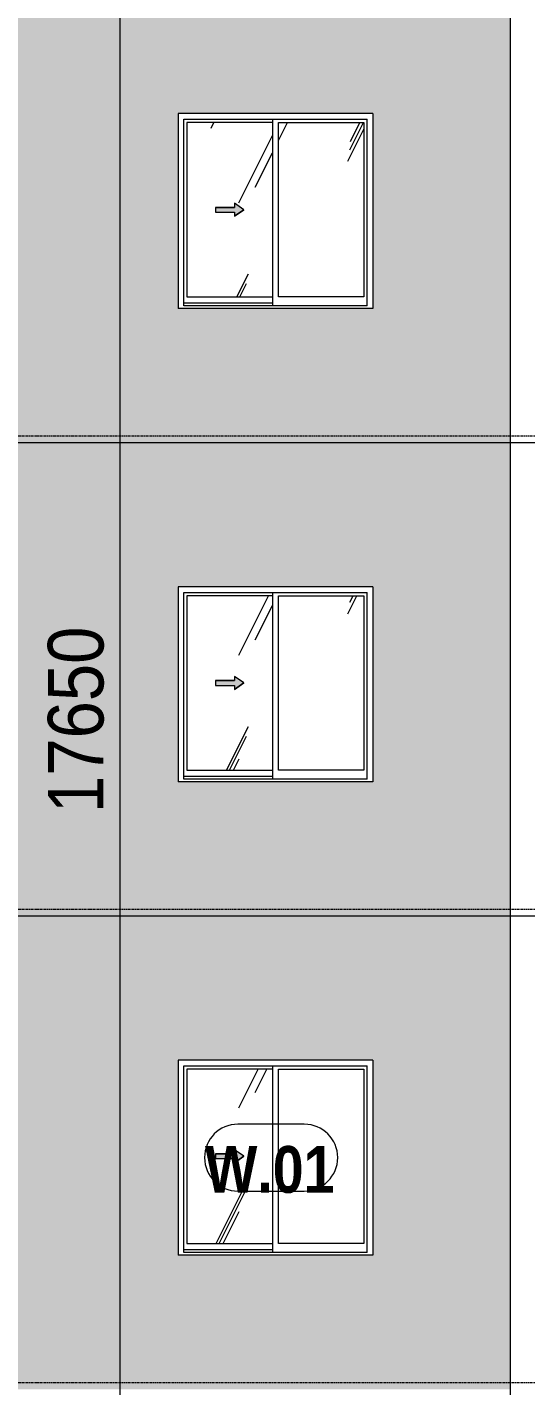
# Model space of a CAD drawing. Header units: millimetres. Extents: x -134153 to 99383, y -5233 to 35400.
# Drawn here: x -75938 to -72352, y 15775 to 25535 of the extents above; entities that cross this region are included whole.
import ezdxf

# ---------------------------------------------------------------- set-up
doc = ezdxf.new("R2010")
doc.units = ezdxf.units.MM
doc.linetypes.add('1 NÉT CALL OUT', pattern=[6, 3, -3])
doc.linetypes.add('Centre', pattern=[31.75, 6.35, -4.7625, 15.875, -4.7625])
for name, color, linetype, lineweight in [('A-ANNO-DIMS', 211, 'Continuous', 9), ('A-ANNO-DIMS-160', 211, 'Continuous', 9), ('A-DETL-GENF', 92, 'Continuous', 9), ('A-DETL-GENF-1', 92, '1 NÉT CALL OUT', 9), ('A-FLOR-LEVL-2', 51, 'Centre', 9), ('A-GLAZ', 151, 'Continuous', 9), ('A-GLAZ-3', 7, '1 NÉT CALL OUT', 9), ('A-GLAZ-IDEN', 152, 'Continuous', 9), ('A-WALL', 113, 'Continuous', 9), ('A-WALL-PATT-2', 111, 'Continuous', 5)]:
    doc.layers.add(name, color=color, linetype=linetype, lineweight=lineweight)
doc.styles.add('Arial_B_1', font='arialbd_0.ttf', dxfattribs={"width": 0.85, "height": 336})
doc.styles.add('UTM Avo', font='UTM Avo.ttf', dxfattribs={"width": 0.9, "height": 400})
doc.dimstyles.new('1_Dim_chi_tiet_2_5', dxfattribs={"dimscale": 304.8, "dimtxt": 399.720379, "dimasz": 0.629921, "dimexe": 0.524934, "dimexo": 0.0625, "dimgap": 0.052493, "dimtad": 1, "dimdec": 0, "dimrnd": 5, "dimzin": 0, "dimdsep": 46, "dimtxsty": 'UTM Avo', "dimblk1": 'OBLIQUE', "dimblk2": 'OBLIQUE', "dimsah": 1, "dimcen": 0.09, "dimdle": 0.524934, "dimazin": 0, "dimtfac": 1, "dimtdec": 4, "dimtix": 1, "dimtmove": 0, "dimatfit": 3, "dimfxl": 1.049869, "dimfxlon": 1, "dimtvp": 1, "dimtolj": 1, "dimtzin": 0, "dimarcsym": 2})
pattern_1 = [(63.435, (-79954.8, 1311.3), (-0.002, 1625.6), [567.96, -3066.99]), (63.435, (-81580.4, 1311.3), (-0.002, 1625.6), [567.96, -3066.99]), (63.435, (-79176.65, 1625.35), (-0.002, 1625.6), [567.96, -3066.99]), (63.435, (-80802.25, 1625.35), (-0.002, 1625.6), [567.96, -3066.99]), (63.435, (-79294.4, 1514.5), (-0.002, 1625.6), [567.96, -3066.99]), (63.435, (-80920, 1514.5), (-0.002, 1625.6), [567.96, -3066.99]), (63.435, (-79414.5, 2149.4), (-0.002, 1625.6), [276.055, -3358.9]), (63.435, (-81040.1, 2149.4), (-0.002, 1625.6), [276.055, -3358.9]), (63.435, (-79493, 2051.15), (-0.002, 1625.6), [567.96, -3066.99]), (63.435, (-81118.6, 2051.15), (-0.002, 1625.6), [567.96, -3066.99]), (63.435, (-79479.15, 2121.7), (-0.002, 1625.6), [567.96, -3066.99]), (63.435, (-81104.76, 2121.7), (-0.002, 1625.6), [567.96, -3066.99]), (63.435, (-80135, 1812.2), (-0.002, 1625.6), [567.96, -3066.99]), (63.435, (-81760.6, 1812.2), (-0.002, 1625.6), [567.96, -3066.99]), (63.435, (-80121.15, 1895.35), (-0.002, 1625.6), [567.96, -3066.99]), (63.435, (-81746.75, 1895.35), (-0.002, 1625.6), [567.96, -3066.99]), (63.435, (-80117.4, 1955.3), (-0.002, 1625.6), [567.96, -3066.99]), (63.435, (-81743, 1955.3), (-0.002, 1625.6), [567.96, -3066.99])]

# ---------------------------------------------------------------- blocks, each defined once
blk = doc.blocks.new('1_FAMILY RVT - W01-WxH 1400x1400xmm-V112-TKCS_MẶT ĐỨNG HƯỚNG BẮC')
at = {"layer": 'A-DETL-GENF-1'}
blk.add_hatch(color=256, dxfattribs=at).paths.add_polyline_path([(-74448.1, 17376.5), (-74380.3, 17423.9), (-74448.1, 17471.4), (-74448.1, 17440.9), (-74583.5, 17440.9), (-74583.5, 17407), (-74448.1, 17407)])
at = {"layer": 'A-GLAZ'}
h = blk.add_hatch(dxfattribs=at)
h.set_pattern_fill('FP_1', color=256, style=0, pattern_type=2)
h.set_pattern_definition(pattern_1)
h.paths.add_polyline_path([(-74243.4, 16797), (-74174.8, 16797), (-74174.8, 18050.9), (-74789.1, 18050.9), (-74789.1, 16797)])
h.paths.add_polyline_path([(-74448.1, 17376.5), (-74448.1, 17407), (-74583.5, 17407), (-74583.5, 17440.9), (-74448.1, 17440.9), (-74448.1, 17471.4), (-74380.3, 17423.9), (-74404.5, 17407)])
at = {"layer": 'A-DETL-GENF'}
for p, q in [((-74448.1, 17471.4), (-74448.1, 17440.9)), ((-74380.3, 17423.9), (-74448.1, 17471.4)), ((-74380.3, 17423.9), (-74448.1, 17471.4)), ((-74448.1, 17471.4), (-74448.1, 17440.9)), ((-74583.5, 17440.9), (-74583.5, 17407)), ((-74583.5, 17440.9), (-74448.1, 17440.9)), ((-74448.1, 17440.9), (-74583.5, 17440.9)), ((-74583.5, 17440.9), (-74583.5, 17407)), ((-74583.5, 17407), (-74448.1, 17407)), ((-74583.5, 17407), (-74448.1, 17407)), ((-74380.3, 17423.9), (-74448.1, 17376.5)), ((-74448.1, 17376.5), (-74380.3, 17423.9)), ((-74448.1, 17407), (-74448.1, 17376.5)), ((-74448.1, 17407), (-74448.1, 17376.5))]:
    blk.add_line(p, q, dxfattribs=at)
at = {"layer": 'A-GLAZ'}
for p, q in [((-73452.6, 18114.4), (-74852.6, 18114.4)), ((-74852.6, 18114.4), (-74852.6, 16714.4)), ((-74811.6, 18073.5), (-73493.5, 18073.5)), ((-74811.6, 16733.5), (-74811.6, 18073.5)), ((-74174.8, 18073.5), (-74174.8, 16733.5)), ((-73493.5, 16733.5), (-73493.5, 18073.5)), ((-73452.6, 18114.4), (-73452.6, 16714.4)), ((-74789.1, 18050.9), (-74789.1, 16797)), ((-74174.8, 18050.9), (-74789.1, 18050.9)), ((-74130.3, 16797), (-74130.3, 18050.9)), ((-74130.3, 18050.9), (-73516.1, 18050.9)), ((-73516.1, 18050.9), (-73516.1, 16797)), ((-74789.1, 16797), (-74174.8, 16797)), ((-73516.1, 16797), (-74130.3, 16797)), ((-73452.6, 16714.4), (-74852.6, 16714.4)), ((-74174.8, 16752.5), (-74811.6, 16752.5)), ((-74174.8, 16752.5), (-74811.6, 16752.5)), ((-73493.5, 16733.5), (-74811.6, 16733.5))]:
    blk.add_line(p, q, dxfattribs=at)
blk = doc.blocks.new('1_FAMILY RVT - W01-WxH 1400x1400xmm-V168-TKCS_MẶT ĐỨNG HƯỚNG BẮC')
at = {"layer": 'A-DETL-GENF-1'}
blk.add_hatch(color=256, dxfattribs=at).paths.add_polyline_path([(-74448.1, 20776.5), (-74380.3, 20823.9), (-74448.1, 20871.4), (-74448.1, 20840.9), (-74583.5, 20840.9), (-74583.5, 20807), (-74448.1, 20807)])
at = {"layer": 'A-GLAZ'}
h = blk.add_hatch(dxfattribs=at)
h.set_pattern_fill('FP_1', color=256, style=0, pattern_type=2)
h.set_pattern_definition(pattern_1)
h.paths.add_polyline_path([(-74243.4, 20197), (-74174.8, 20197), (-74174.8, 21450.9), (-74789.1, 21450.9), (-74789.1, 20197)])
h.paths.add_polyline_path([(-74448.1, 20776.5), (-74448.1, 20807), (-74583.5, 20807), (-74583.5, 20840.9), (-74448.1, 20840.9), (-74448.1, 20871.4), (-74380.3, 20823.9), (-74404.5, 20807)])
h = blk.add_hatch(dxfattribs=at)
h.set_pattern_fill('FP_1', color=256, style=0, pattern_type=2)
h.set_pattern_definition(pattern_1)
h.paths.add_polyline_path([(-73516.1, 20197), (-73516.1, 21450.9), (-74130.3, 21450.9), (-74130.3, 20197)])
at = {"layer": 'A-DETL-GENF'}
for p, q in [((-74583.5, 20840.9), (-74583.5, 20807)), ((-74583.5, 20840.9), (-74448.1, 20840.9)), ((-74448.1, 20840.9), (-74583.5, 20840.9)), ((-74583.5, 20840.9), (-74583.5, 20807)), ((-74583.5, 20807), (-74448.1, 20807)), ((-74583.5, 20807), (-74448.1, 20807)), ((-74448.1, 20871.4), (-74448.1, 20840.9)), ((-74380.3, 20823.9), (-74448.1, 20871.4)), ((-74380.3, 20823.9), (-74448.1, 20871.4)), ((-74448.1, 20871.4), (-74448.1, 20840.9)), ((-74380.3, 20823.9), (-74448.1, 20776.5)), ((-74448.1, 20776.5), (-74380.3, 20823.9)), ((-74448.1, 20807), (-74448.1, 20776.5)), ((-74448.1, 20807), (-74448.1, 20776.5))]:
    blk.add_line(p, q, dxfattribs=at)
at = {"layer": 'A-GLAZ'}
for p, q in [((-73452.6, 21514.4), (-74852.6, 21514.4)), ((-74852.6, 21514.4), (-74852.6, 20114.4)), ((-74811.6, 21473.5), (-73493.5, 21473.5)), ((-74811.6, 20133.5), (-74811.6, 21473.5)), ((-74174.8, 21473.5), (-74174.8, 20133.5)), ((-73493.5, 20133.5), (-73493.5, 21473.5)), ((-73452.6, 21514.4), (-73452.6, 20114.4)), ((-74789.1, 21450.9), (-74789.1, 20197)), ((-74174.8, 21450.9), (-74789.1, 21450.9)), ((-74130.3, 20197), (-74130.3, 21450.9)), ((-74130.3, 21450.9), (-73516.1, 21450.9)), ((-73516.1, 21450.9), (-73516.1, 20197)), ((-73452.6, 20114.4), (-74852.6, 20114.4)), ((-74174.8, 20152.5), (-74811.6, 20152.5)), ((-74174.8, 20152.5), (-74811.6, 20152.5)), ((-73493.5, 20133.5), (-74811.6, 20133.5)), ((-74789.1, 20197), (-74174.8, 20197)), ((-73516.1, 20197), (-74130.3, 20197))]:
    blk.add_line(p, q, dxfattribs=at)
blk = doc.blocks.new('1_FAMILY RVT - W01-WxH 1400x1400xmm-V192-TKCS_MẶT ĐỨNG HƯỚNG BẮC')
at = {"layer": 'A-DETL-GENF-1'}
blk.add_hatch(color=256, dxfattribs=at).paths.add_polyline_path([(-74448.1, 24176.5), (-74380.3, 24223.9), (-74448.1, 24271.4), (-74448.1, 24240.9), (-74583.5, 24240.9), (-74583.5, 24207), (-74448.1, 24207)])
at = {"layer": 'A-GLAZ'}
h = blk.add_hatch(dxfattribs=at)
h.set_pattern_fill('FP_1', color=256, style=0, pattern_type=2)
h.set_pattern_definition(pattern_1)
h.paths.add_polyline_path([(-74789.1, 23597), (-74174.8, 23597), (-74174.8, 24850.9), (-74789.1, 24850.9), (-74789.1, 24207)])
h.paths.add_polyline_path([(-74448.1, 24176.5), (-74448.1, 24207), (-74583.5, 24207), (-74583.5, 24240.9), (-74448.1, 24240.9), (-74448.1, 24271.4), (-74380.3, 24223.9), (-74404.5, 24207)])
h = blk.add_hatch(dxfattribs=at)
h.set_pattern_fill('FP_1', color=256, style=0, pattern_type=2)
h.set_pattern_definition(pattern_1)
h.paths.add_polyline_path([(-73516.1, 23597), (-73516.1, 24850.9), (-74130.3, 24850.9), (-74130.3, 23597)])
at = {"layer": 'A-DETL-GENF'}
for p, q in [((-74583.5, 24240.9), (-74583.5, 24207)), ((-74583.5, 24240.9), (-74448.1, 24240.9)), ((-74448.1, 24240.9), (-74583.5, 24240.9)), ((-74583.5, 24240.9), (-74583.5, 24207)), ((-74583.5, 24207), (-74448.1, 24207)), ((-74583.5, 24207), (-74448.1, 24207)), ((-74448.1, 24271.4), (-74448.1, 24240.9)), ((-74380.3, 24223.9), (-74448.1, 24271.4)), ((-74380.3, 24223.9), (-74448.1, 24271.4)), ((-74448.1, 24271.4), (-74448.1, 24240.9)), ((-74380.3, 24223.9), (-74448.1, 24176.5)), ((-74448.1, 24176.5), (-74380.3, 24223.9)), ((-74448.1, 24207), (-74448.1, 24176.5)), ((-74448.1, 24207), (-74448.1, 24176.5))]:
    blk.add_line(p, q, dxfattribs=at)
at = {"layer": 'A-GLAZ'}
for p, q in [((-73452.6, 24914.4), (-74852.6, 24914.4)), ((-74852.6, 24914.4), (-74852.6, 23514.4)), ((-73452.6, 24914.4), (-73452.6, 23514.4)), ((-74811.6, 24873.5), (-73493.5, 24873.5)), ((-74811.6, 23533.5), (-74811.6, 24873.5)), ((-74789.1, 24850.9), (-74789.1, 23597)), ((-74174.8, 24850.9), (-74789.1, 24850.9)), ((-74174.8, 24873.5), (-74174.8, 23533.5)), ((-74130.3, 23597), (-74130.3, 24850.9)), ((-74130.3, 24850.9), (-73516.1, 24850.9)), ((-73516.1, 24850.9), (-73516.1, 23597)), ((-73493.5, 23533.5), (-73493.5, 24873.5)), ((-74174.8, 23552.5), (-74811.6, 23552.5)), ((-74174.8, 23552.5), (-74811.6, 23552.5)), ((-73493.5, 23533.5), (-74811.6, 23533.5)), ((-74789.1, 23597), (-74174.8, 23597)), ((-73516.1, 23597), (-74130.3, 23597)), ((-73452.6, 23514.4), (-74852.6, 23514.4))]:
    blk.add_line(p, q, dxfattribs=at)
blk = doc.blocks.new('DIMBLOCK50-TKCS_MẶT ĐỨNG HƯỚNG BẮC')
at = {"layer": 'A-ANNO-DIMS-160', "lineweight": 25}
for p, q in [((-75269.2, 29400), (-75365.2, 29496)), ((-75269.2, 29400), (-75173.2, 29304)), ((-75269.2, 11750), (-75365.2, 11846)), ((-75269.2, 11750), (-75173.2, 11654))]:
    blk.add_line(p, q, dxfattribs=at)
at = {"layer": 'A-ANNO-DIMS-160'}
for p, q in [((-75589.2, 29400), (-75109.2, 29400)), ((-75269.2, 29400), (-75589.2, 29400)), ((-75269.2, 11750), (-75269.2, 29400)), ((-75589.2, 11750), (-75109.2, 11750)), ((-75269.2, 11750), (-75589.2, 11750))]:
    blk.add_line(p, q, dxfattribs=at)
at = {"layer": 'A-ANNO-DIMS-160', "color": 0, "insert": (-75788.8, 19890.3), "char_height": 400, "width": 1643.295, "attachment_point": 1, "rotation": 90, "line_spacing_factor": 1.110334, "style": 'UTM Avo'}
blk.add_mtext('17650', dxfattribs=at)
blk = doc.blocks.new('_Oblique')
at = {"color": 0, "linetype": 'ByBlock', "lineweight": -2}
blk.add_line((-0.5, -0.5), (0.5, 0.5), dxfattribs=at)
blk = doc.blocks.new('SSA-WINDOW TAG - 10-2062020-TKCS_MẶT ĐỨNG HƯỚNG BẮC')
at = {"layer": 'A-GLAZ-IDEN'}
for p, q in [((-121345.064287, 10854.4), (-121822.564287, 10854.4)), ((-121822.564287, 10374.4), (-121345.064287, 10374.4))]:
    blk.add_line(p, q, dxfattribs=at)
for centre, start, end in [((-121822.564287, 10614.4), 90, 270), ((-121345.064287, 10614.4), 270, 90)]:
    blk.add_arc(centre, 240, start, end, dxfattribs=at)

msp = doc.modelspace()

# ---------------------------------------------------------------- hatches: boundary and pattern name
at = {"layer": 'A-WALL-PATT-2'}
h = msp.add_hatch(color=256, dxfattribs=at)
h.paths.add_polyline_path([(-76052.6, 22550), (-72462.6, 22550), (-72462.6, 25950), (-76052.6, 25950), (-76052.6, 23076.6)])
h.paths.add_polyline_path([(-74243.4, 23514.4), (-74852.6, 23514.4), (-74852.6, 24914.4), (-73452.6, 24914.4), (-73452.6, 23514.4), (-73493.5, 23514.4)])
h = msp.add_hatch(color=256, dxfattribs=at)
h.paths.add_polyline_path([(-74243.4, 19150), (-72462.6, 19150), (-72462.6, 22550), (-76052.6, 22550), (-76052.6, 19150), (-74811.6, 19150)])
h.paths.add_polyline_path([(-74243.4, 20114.4), (-74852.6, 20114.4), (-74852.6, 21514.4), (-73452.6, 21514.4), (-73452.6, 20114.4), (-73493.5, 20114.4)])
h = msp.add_hatch(color=256, dxfattribs=at)
h.paths.add_polyline_path([(-76052.6, 15750), (-72462.6, 15750), (-72462.6, 19150), (-76052.6, 19150), (-76052.6, 16452.7)])
h.paths.add_polyline_path([(-73452.6, 16714.4), (-74852.6, 16714.4), (-74852.6, 18114.4), (-73452.6, 18114.4), (-73452.6, 16733.5)])

# ---------------------------------------------------------------- linework, layer by layer
at = {"layer": 'A-FLOR-LEVL-2'}
for p, q in [((-134152.6, 22600), (-25724.3, 22600)), ((-134152.6, 19200), (-25724.3, 19200)), ((-134152.6, 15800), (-25724.3, 15800))]:
    msp.add_line(p, q, dxfattribs=at)
at = {"layer": 'A-WALL'}
for p, q in [((-72462.6, 5550), (-72462.6, 29350)), ((-72452.6, 22550), (-76052.6, 22550)), ((-62257.6, 22550), (-76052.6, 22550)), ((-72452.6, 19150), (-76052.6, 19150)), ((-62257.6, 19150), (-76052.6, 19150))]:
    msp.add_line(p, q, dxfattribs=at)

# ---------------------------------------------------------------- block references
at = {"layer": 'A-GLAZ-3'}
for name in ['1_FAMILY RVT - W01-WxH 1400x1400xmm-V192-TKCS_MẶT ĐỨNG HƯỚNG BẮC', '1_FAMILY RVT - W01-WxH 1400x1400xmm-V168-TKCS_MẶT ĐỨNG HƯỚNG BẮC', '1_FAMILY RVT - W01-WxH 1400x1400xmm-V112-TKCS_MẶT ĐỨNG HƯỚNG BẮC']:
    msp.add_blockref(name, (0, 0), dxfattribs=at)
at = {"layer": 'A-GLAZ-IDEN'}
msp.add_blockref('SSA-WINDOW TAG - 10-2062020-TKCS_MẶT ĐỨNG HƯỚNG BẮC', (47400, 6800), dxfattribs=at)

# ---------------------------------------------------------------- texts
at = {"layer": 'A-GLAZ-IDEN', "insert": (-74193.8, 17327.1), "char_height": 336, "width": 962.88, "attachment_point": 5, "line_spacing_factor": 0.936439, "style": 'Arial_B_1'}
msp.add_mtext('\\pt6.80064,13.60128,20.39856,27.1992,33.99984,40.80048,47.60112,54.3984,61.19904,67.99968,74.80032,81.60096,88.4016,95.19888,101.99952,108.80016,115.6008,122.40144,129.19872,135.99936,142.8,149.60064,156.40128,163.19856,169.9992,176.79984,183.60048,190.40112,197.1984,203.99904,210.79968,217.60032;W.01', dxfattribs=at)

# ---------------------------------------------------------------- dimensions: what is measured, and where the dimension line sits
at = {"layer": 'A-ANNO-DIMS'}
dim = msp.add_linear_dim(base=(-75269.2, 29400), p1=(-75589.2, 11750), p2=(-75589.2, 29400), angle=90, dimstyle='1_Dim_chi_tiet_2_5', override={"dimpost": '<>', "dimfxl": 17650}, dxfattribs=at)
dim.commit()
dim.dimension.update_dxf_attribs({"geometry": 'DIMBLOCK50-TKCS_MẶT ĐỨNG HƯỚNG BẮC', "text_midpoint": (-75492.2, 20575)})

doc.saveas('drawing.dxf')
